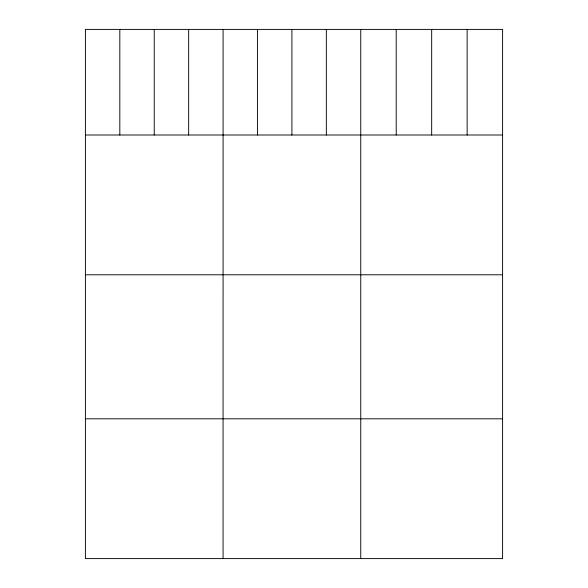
<?xml version="1.0" encoding="UTF-8"?>
<svg xmlns="http://www.w3.org/2000/svg" width="588" height="588" viewBox="0 0 588 588"><rect width="100%" height="100%" fill="white"/><g stroke="black" fill="none" stroke-linecap="round" stroke-linejoin="round"><path stroke-width="0.88" d="M502.6 135.005L502.6 558.6L85.4 558.6L85.4 29.4L502.6 29.4L502.6 135.005L85.4 135.005M85.4 274.787L502.6 274.787M85.4 418.81L502.6 418.81M467.137 29.4L467.137 135.005M431.673 29.4L431.673 135.005M396.216 29.4L396.216 135.005M360.753 29.4L360.753 558.6M326.333 29.4L326.333 135.005M291.913 29.4L291.913 135.005M257.493 29.4L257.493 135.005M223.08 29.4L223.072 558.6M188.66 29.4L188.66 135.005M154.24 29.4L154.24 135.005M119.82 29.4L119.82 135.005"/></g></svg>
